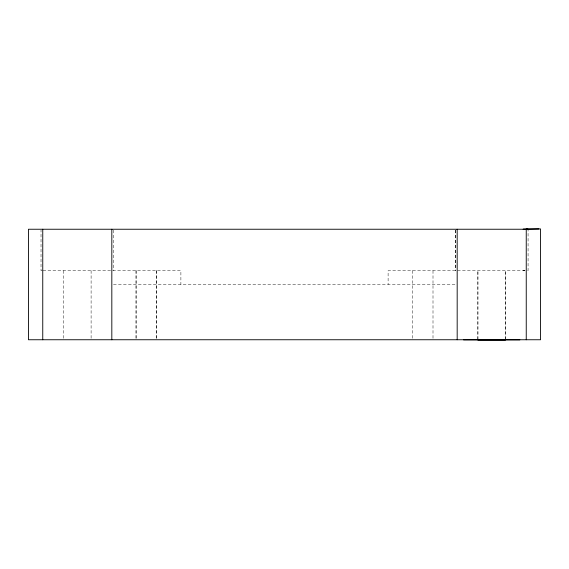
<?xml version="1.0" encoding="UTF-8"?>
<svg xmlns="http://www.w3.org/2000/svg" width="569" height="569" viewBox="0 0 569 569"><rect width="100%" height="100%" fill="white"/><g stroke="black" fill="none" stroke-linecap="round" stroke-linejoin="round"><path stroke-width="0.43" stroke-dasharray="2.85 2.13" d="M477.896 338.975L477.903 270.68L477.896 340.063M505.521 339.864L505.535 270.68L505.521 340.063M42.262 270.68L41.025 270.68L41.025 230.125M42.988 270.68L180.892 270.68L180.892 284.5M525.08 270.68L388.108 270.68L388.108 284.5M527.705 270.68L528.075 270.68L528.075 230.125M113.466 284.5L455.534 284.5M455.449 230.125L455.456 270.68M455.342 230.125L455.342 270.68M433.002 270.68L433.002 339.75M412.276 270.68L412.276 339.75M156.724 270.68L156.724 339.75M156.589 270.68L156.589 339.75M136.133 270.68L136.133 339.75M135.998 270.68L135.998 339.75M113.551 230.125L113.551 270.68M91.104 270.68L91.104 339.75M63.479 270.68L63.479 339.75M524.689 270.652L523.124 270.68L524.689 270.666"/><path stroke-width="0.85" d="M538.886 228.937L523.117 229.243L527.968 229.236M528.075 229.243L28.45 229.243L28.45 339.75L540.55 339.75L540.55 228.937L526.247 229.044L526.247 339.75M463.564 339.864L519.86 339.864M477.896 340.063L505.521 340.063M457.177 229.243L457.177 339.75M111.823 229.243L111.823 339.75M42.753 229.243L42.753 339.75M526.247 229.179L526.738 229.243L526.247 229.179"/></g></svg>
